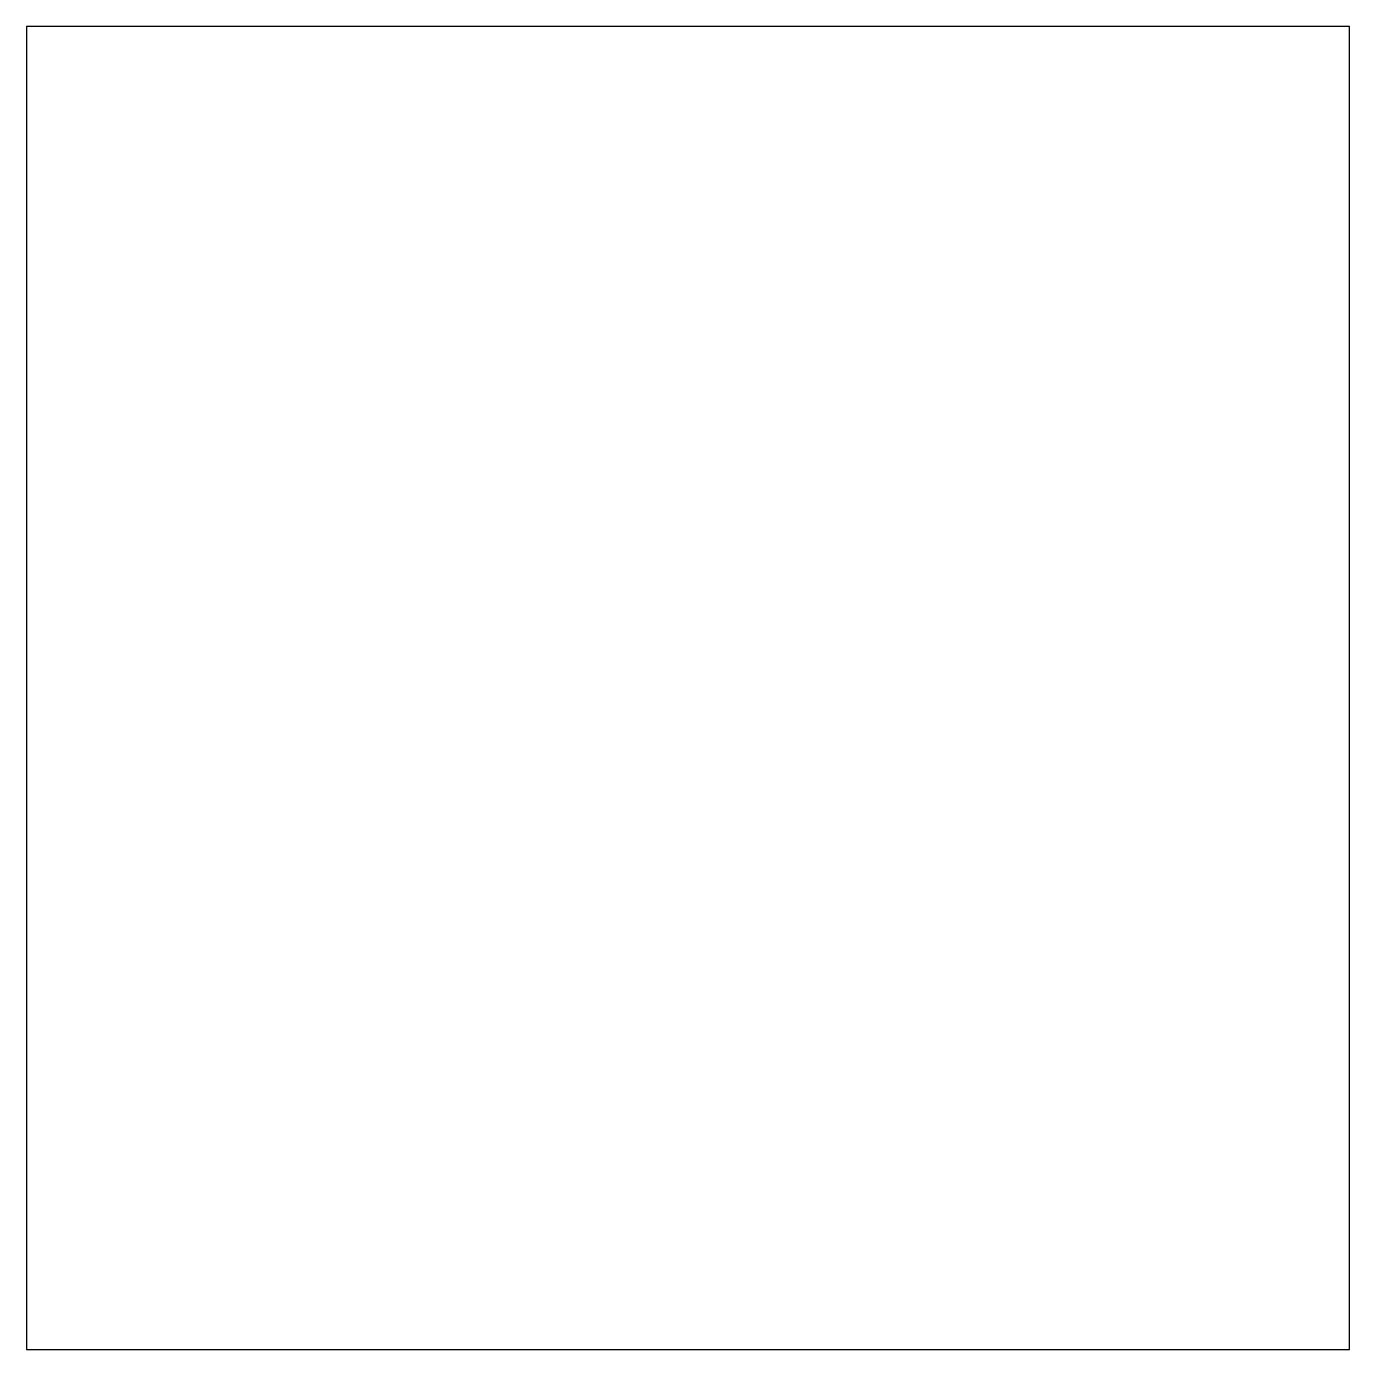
# Model space of a CAD drawing. Header units: millimetres. Extents: x -20 to 280, y -40 to 260.
import ezdxf

# ---------------------------------------------------------------- set-up
doc = ezdxf.new("R2010")
doc.units = ezdxf.units.MM
doc.layers.get('0').update_dxf_attribs({"linetype": 'CONTINUOUS'})

msp = doc.modelspace()

# ---------------------------------------------------------------- linework, layer by layer
msp.add_lwpolyline([(-20.1, -40), (279.9, -40), (279.9, 260), (-20.1, 260)], close=True)

doc.saveas('drawing.dxf')
